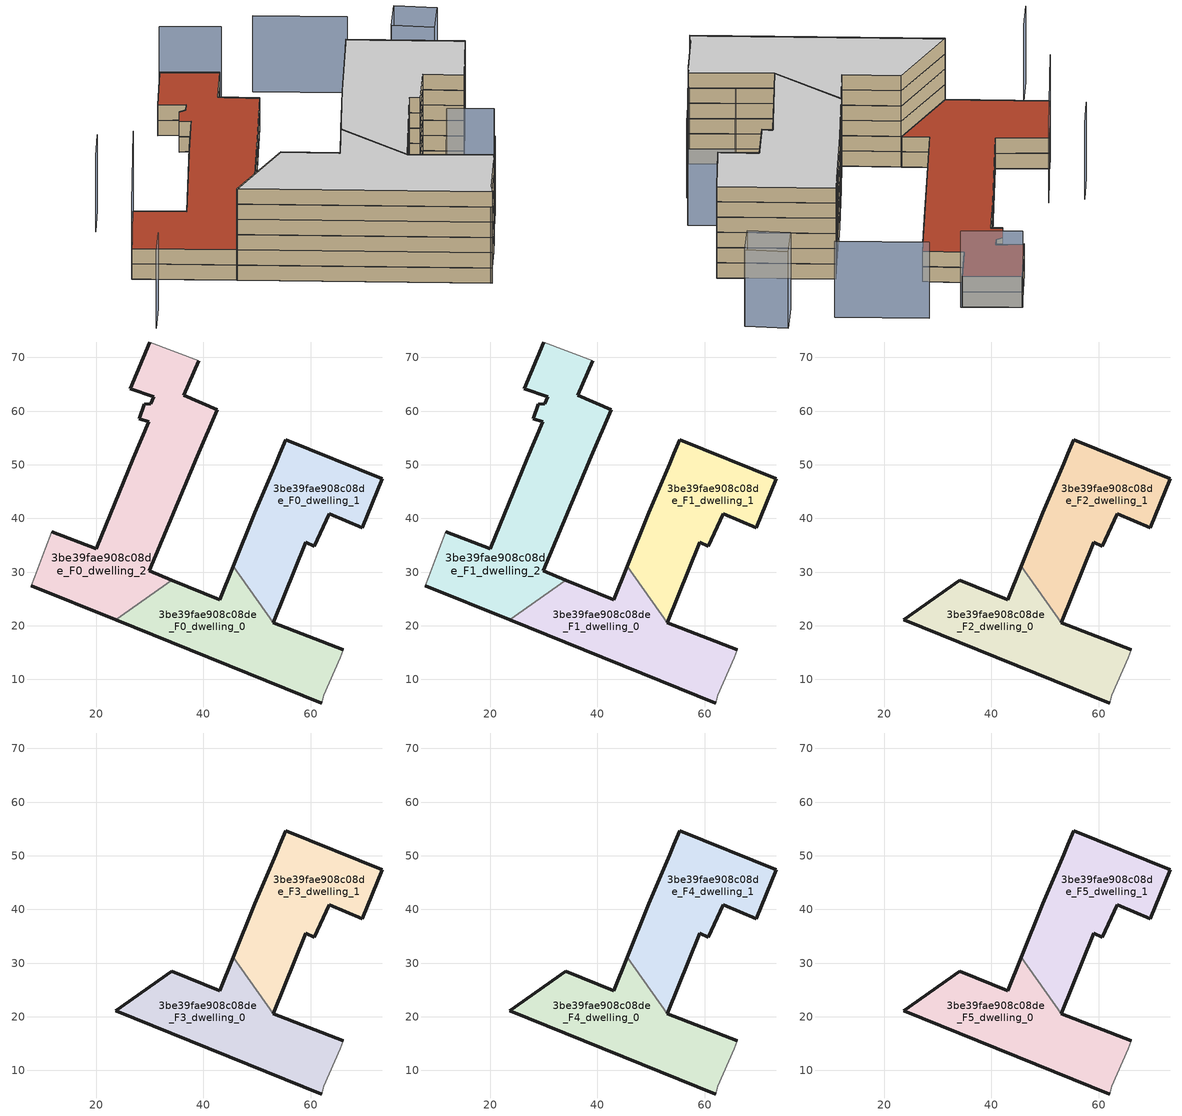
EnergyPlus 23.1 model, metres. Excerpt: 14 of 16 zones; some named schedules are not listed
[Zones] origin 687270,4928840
3be39fae908c08de_F0_dwelling_0
 floor ground (EU_floor_Construction): 62.45,7.08 65.5,14 66.02,15.5 53.01,20.54 45.54,31.1 43.02,24.83 34.12,28.5 23.68,21.11 62.03,5.61 z0
 wall outside (EU_wall_Construction): 62.03,5.61 23.68,21.11 / 34.12,28.5 43.02,24.83 45.54,31.1 / 53.01,20.54 66.02,15.5 z0:3
 wall adiabatic (EU_wall_Construction): 66.02,15.5 65.5,14 62.45,7.08 62.03,5.61 z0:3
 wall to 3be39fae908c08de_F0_dwelling_2 (EU_wall_Construction): 23.68,21.11 34.12,28.5 z0:3
 wall to 3be39fae908c08de_F0_dwelling_1 (EU_wall_Construction): 45.54,31.1 53.01,20.54 z0:3
3be39fae908c08de_F0_dwelling_1
 floor ground (EU_floor_Construction): 69.62,38.3 73.31,47.43 55.37,54.7 54.24,52.04 53.45,50.23 49.52,41.05 45.54,31.1 53.01,20.54 59.02,35.55 60.65,34.81 63.41,40.92 z0
 wall outside (EU_wall_Construction): 45.54,31.1 49.52,41.05 53.45,50.23 54.24,52.04 55.37,54.7 73.31,47.43 69.62,38.3 63.41,40.92 60.65,34.81 59.02,35.55 53.01,20.54 z0:3
3be39fae908c08de_F0_dwelling_2
 floor ground (EU_floor_Construction): 34.12,28.5 29.86,30.26 38.86,51.6 42.55,60.29 36.29,62.97 39.08,69.38 30.02,72.88 26.35,64.18 30.73,62.66 30.13,61.42 28.98,61.29 28,58.63 29.79,58.03 26.94,51.26 20.04,34.34 11.75,37.49 10.54,34.39 8.56,29.18 7.91,27.48 23.68,21.11 z0
 wall outside (EU_wall_Construction): 11.75,37.49 20.04,34.34 26.94,51.26 29.79,58.03 28,58.63 28.98,61.29 30.13,61.42 30.73,62.66 26.35,64.18 30.02,72.88 / 39.08,69.38 36.29,62.97 42.55,60.29 38.86,51.6 29.86,30.26 34.12,28.5 / 23.68,21.11 7.91,27.48 z0:3
 wall adiabatic (EU_wall_Construction): 30.02,72.88 39.08,69.38 / 7.91,27.48 8.56,29.18 10.54,34.39 11.75,37.49 z0:3
3be39fae908c08de_F1_dwelling_0
 floor to 3be39fae908c08de_F0_dwelling_0 (EU_floor_Construction): 62.45,7.08 65.5,14 66.02,15.5 53.01,20.54 45.53,31.1 43.02,24.83 34.12,28.5 23.68,21.11 62.03,5.61 z3
 wall outside (EU_wall_Construction): 62.03,5.61 23.68,21.11 / 34.12,28.5 43.02,24.83 45.54,31.1 / 53.01,20.54 66.02,15.5 z3:6
 wall adiabatic (EU_wall_Construction): 66.02,15.5 65.5,14 62.45,7.08 62.03,5.61 z3:6
 wall to 3be39fae908c08de_F1_dwelling_2 (EU_wall_Construction): 23.68,21.11 34.12,28.5 z3:6
 wall to 3be39fae908c08de_F1_dwelling_1 (EU_wall_Construction): 45.54,31.1 53.01,20.54 z3:6
3be39fae908c08de_F1_dwelling_1
 floor to 3be39fae908c08de_F0_dwelling_1 (EU_floor_Construction): 69.62,38.3 73.31,47.43 55.37,54.7 54.24,52.04 53.45,50.23 49.52,41.05 45.53,31.1 53.01,20.54 59.02,35.55 60.65,34.81 63.41,40.92 z3
 wall outside (EU_wall_Construction): 45.54,31.1 49.52,41.05 53.45,50.23 54.24,52.04 55.37,54.7 73.31,47.43 69.62,38.3 63.41,40.92 60.65,34.81 59.02,35.55 53.01,20.54 z3:6
3be39fae908c08de_F1_dwelling_2
 floor to 3be39fae908c08de_F0_dwelling_2 (EU_floor_Construction): 34.12,28.5 29.86,30.26 38.86,51.6 42.55,60.29 36.29,62.97 39.08,69.38 30.02,72.88 26.35,64.18 30.73,62.66 30.13,61.42 28.98,61.29 28,58.63 29.79,58.03 26.94,51.26 20.04,34.34 11.75,37.49 10.54,34.39 8.56,29.18 7.91,27.48 23.68,21.11 z3
 wall outside (EU_wall_Construction): 11.75,37.49 20.04,34.34 26.94,51.26 29.79,58.03 28,58.63 28.98,61.29 30.13,61.42 30.73,62.66 26.35,64.18 30.02,72.88 / 39.08,69.38 36.29,62.97 42.55,60.29 38.86,51.6 29.86,30.26 34.12,28.5 / 23.68,21.11 7.91,27.48 z3:6
 wall adiabatic (EU_wall_Construction): 30.02,72.88 39.08,69.38 / 7.91,27.48 8.56,29.18 10.54,34.39 11.75,37.49 z3:6
 roof outside (EU_roof_Construction): 39.08,69.38 36.29,62.97 42.55,60.29 38.86,51.6 29.86,30.26 34.12,28.5 23.68,21.11 7.91,27.48 8.56,29.18 10.54,34.39 11.75,37.49 20.04,34.34 26.94,51.26 29.79,58.03 28,58.63 28.98,61.29 30.13,61.42 30.73,62.66 26.35,64.18 30.02,72.88 z6
3be39fae908c08de_F2_dwelling_0
 floor to 3be39fae908c08de_F1_dwelling_0 (EU_floor_Construction): 62.45,7.08 65.5,14 66.02,15.5 53.01,20.54 45.53,31.1 43.02,24.83 34.12,28.5 23.68,21.11 62.03,5.61 z6
 wall outside (EU_wall_Construction): 62.03,5.61 23.68,21.11 34.12,28.5 43.02,24.83 45.54,31.1 / 53.01,20.54 66.02,15.5 z6:9
 wall adiabatic (EU_wall_Construction): 66.02,15.5 65.5,14 62.45,7.08 62.03,5.61 z6:9
 wall to 3be39fae908c08de_F2_dwelling_1 (EU_wall_Construction): 45.54,31.1 53.01,20.54 z6:9
3be39fae908c08de_F2_dwelling_1
 floor to 3be39fae908c08de_F1_dwelling_1 (EU_floor_Construction): 69.62,38.3 73.31,47.43 55.37,54.7 54.24,52.04 53.45,50.23 49.52,41.05 45.53,31.1 53.01,20.54 59.02,35.55 60.65,34.81 63.41,40.92 z6
 wall outside (EU_wall_Construction): 45.54,31.1 49.52,41.05 53.45,50.23 54.24,52.04 55.37,54.7 73.31,47.43 69.62,38.3 63.41,40.92 60.65,34.81 59.02,35.55 53.01,20.54 z6:9
3be39fae908c08de_F3_dwelling_0
 floor to 3be39fae908c08de_F2_dwelling_0 (EU_floor_Construction): 62.45,7.08 65.5,14 66.02,15.5 53.01,20.54 45.53,31.1 43.02,24.83 34.12,28.5 23.68,21.11 62.03,5.61 z9
 wall outside (EU_wall_Construction): 62.03,5.61 23.68,21.11 34.12,28.5 43.02,24.83 45.54,31.1 / 53.01,20.54 66.02,15.5 z9:12
 wall adiabatic (EU_wall_Construction): 66.02,15.5 65.5,14 62.45,7.08 62.03,5.61 z9:12
 wall to 3be39fae908c08de_F3_dwelling_1 (EU_wall_Construction): 45.54,31.1 53.01,20.54 z9:12
3be39fae908c08de_F3_dwelling_1
 floor to 3be39fae908c08de_F2_dwelling_1 (EU_floor_Construction): 69.62,38.3 73.31,47.43 55.37,54.7 54.24,52.04 53.45,50.23 49.52,41.05 45.53,31.1 53.01,20.54 59.02,35.55 60.65,34.81 63.41,40.92 z9
 wall outside (EU_wall_Construction): 45.54,31.1 49.52,41.05 53.45,50.23 54.24,52.04 55.37,54.7 73.31,47.43 69.62,38.3 63.41,40.92 60.65,34.81 59.02,35.55 53.01,20.54 z9:12
3be39fae908c08de_F4_dwelling_0
 floor to 3be39fae908c08de_F3_dwelling_0 (EU_floor_Construction): 62.45,7.08 65.5,14 66.02,15.5 53.01,20.54 45.53,31.1 43.02,24.83 34.12,28.5 23.68,21.11 62.03,5.61 z12
 wall outside (EU_wall_Construction): 62.03,5.61 23.68,21.11 34.12,28.5 43.02,24.83 45.54,31.1 / 53.01,20.54 66.02,15.5 z12:15
 wall adiabatic (EU_wall_Construction): 66.02,15.5 65.5,14 62.45,7.08 62.03,5.61 z12:15
 wall to 3be39fae908c08de_F4_dwelling_1 (EU_wall_Construction): 45.54,31.1 53.01,20.54 z12:15
3be39fae908c08de_F4_dwelling_1
 floor to 3be39fae908c08de_F3_dwelling_1 (EU_floor_Construction): 69.62,38.3 73.31,47.43 55.37,54.7 54.24,52.04 53.45,50.23 49.52,41.05 45.53,31.1 53.01,20.54 59.02,35.55 60.65,34.81 63.41,40.92 z12
 wall outside (EU_wall_Construction): 45.54,31.1 49.52,41.05 53.45,50.23 54.24,52.04 55.37,54.7 73.31,47.43 69.62,38.3 63.41,40.92 60.65,34.81 59.02,35.55 53.01,20.54 z12:15
3be39fae908c08de_F5_dwelling_0
 floor to 3be39fae908c08de_F4_dwelling_0 (EU_floor_Construction): 62.45,7.08 65.5,14 66.02,15.5 53.01,20.54 45.53,31.1 43.02,24.83 34.12,28.5 23.68,21.11 62.03,5.61 z15
 wall outside (EU_wall_Construction): 62.03,5.61 23.68,21.11 34.12,28.5 43.02,24.83 45.54,31.1 / 53.01,20.54 66.02,15.5 z15:18
 wall adiabatic (EU_wall_Construction): 66.02,15.5 65.5,14 62.45,7.08 62.03,5.61 z15:18
 wall to 3be39fae908c08de_F5_dwelling_1 (EU_wall_Construction): 45.54,31.1 53.01,20.54 z15:18
 ceiling to 3be39fae908c08de_F6_dwelling_0 (EU_floor_Construction): 66.02,15.5 65.5,14 62.45,7.08 62.03,5.61 23.68,21.11 34.12,28.5 43.02,24.83 45.53,31.1 53.01,20.54 z18
3be39fae908c08de_F5_dwelling_1
 floor to 3be39fae908c08de_F4_dwelling_1 (EU_floor_Construction): 69.62,38.3 73.31,47.43 55.37,54.7 54.24,52.04 53.45,50.23 49.52,41.05 45.53,31.1 53.01,20.54 59.02,35.55 60.65,34.81 63.41,40.92 z15
 wall outside (EU_wall_Construction): 45.54,31.1 49.52,41.05 53.45,50.23 54.24,52.04 55.37,54.7 73.31,47.43 69.62,38.3 63.41,40.92 60.65,34.81 59.02,35.55 53.01,20.54 z15:18
 ceiling to 3be39fae908c08de_F6_dwelling_1 (EU_floor_Construction): 73.31,47.43 69.62,38.3 63.41,40.92 60.65,34.81 59.02,35.55 53.01,20.54 45.53,31.1 49.52,41.05 53.45,50.23 54.24,52.04 55.37,54.7 z18
shading: 61.86,5.68 69.7,24.35 / 8.87,18.1 6.68,13.05 / 15.42,46.5 7.91,27.47 / 9.61,47.71 7.26,42.21 / 59.39,64.69 45.16,70.44 / 39.35,69.27 29.94,72.92 / 58.91,18.22 65.14,34.46 / 65.14,34.46 72.34,31.7 / 72.34,31.7 66.11,15.46 / 66.11,15.46 58.91,18.22 / 73.92,61.88 71.58,56.9 / 71.58,56.9 65.18,59.92 / 65.18,59.92 67.52,64.89 / 67.52,64.89 73.92,61.88 z0:15
[Building]
EU S2 Campaign: North Axis=0; Terrain=City; Solar Distribution=FullExterior
[Site:Location]
Bologna: Latitude=44.5; Longitude=11.25; Time Zone=1; Elevation=37
[SizingPeriod:WeatherFileDays]
AnnualSizingPeriod: Begin Month=1; Begin Day of Month=1; End Month=12; End Day of Month=31; Day of Week for Start Day=Monday; Use Weather File Daylight Saving Period=No; Use Weather File Rain and Snow Indicators=No
[MATERIAL]
EU_InternalMass_Material: Roughness=MediumRough; Thickness=0.1; Conductivity=1; Density=1800; Specific Heat=900; Thermal Absorptance=0.9; Solar Absorptance=0.7; Visible Absorptance=0.7
[MATERIAL:NOMASS] Roughness=MediumRough; Thermal Absorptance=0.9; Solar Absorptance=0.7; Visible Absorptance=0.7
Name | Thermal Resistance
EU_wall_NoMass | 0.905828
EU_roof_NoMass | 0.37593
EU_floor_NoMass | 0.67114
[CONSTRUCTION]
EU_wall_Construction: EU_wall_NoMass
EU_roof_Construction: EU_roof_NoMass
EU_floor_Construction: EU_floor_NoMass
EU_InternalMass_Construction: EU_InternalMass_Material
[ZONE] Type=1; Multiplier=1; Ceiling Height=autocalculate; Floor Area=autocalculate; Part of Total Floor Area=Yes
Name | Volume
3be39fae908c08de_F0_dwelling_0; 3be39fae908c08de_F1_dwelling_0; 3be39fae908c08de_F2_dwelling_0; 3be39fae908c08de_F3_dwelling_0; 3be39fae908c08de_F4_dwelling_0; 3be39fae908c08de_F5_dwelling_0 | 1317.83
3be39fae908c08de_F0_dwelling_1 | 1237.14
3be39fae908c08de_F1_dwelling_1; 3be39fae908c08de_F2_dwelling_1; 3be39fae908c08de_F3_dwelling_1; 3be39fae908c08de_F4_dwelling_1; 3be39fae908c08de_F5_dwelling_1 | 1237.15
3be39fae908c08de_F0_dwelling_2; 3be39fae908c08de_F1_dwelling_2 | 1990.27
[INTERNALMASS] Construction=EU_InternalMass_Construction
Name | Zone or ZoneList | Surface Area
3be39fae908c08de_F0_dwelling_0_EU_InternalMass | 3be39fae908c08de_F0_dwelling_0 | 439.278
3be39fae908c08de_F0_dwelling_1_EU_InternalMass | 3be39fae908c08de_F0_dwelling_1 | 412.384
3be39fae908c08de_F0_dwelling_2_EU_InternalMass | 3be39fae908c08de_F0_dwelling_2 | 663.422
3be39fae908c08de_F1_dwelling_0_EU_InternalMass | 3be39fae908c08de_F1_dwelling_0 | 439.278
3be39fae908c08de_F1_dwelling_1_EU_InternalMass | 3be39fae908c08de_F1_dwelling_1 | 412.384
3be39fae908c08de_F1_dwelling_2_EU_InternalMass | 3be39fae908c08de_F1_dwelling_2 | 663.422
3be39fae908c08de_F2_dwelling_0_EU_InternalMass | 3be39fae908c08de_F2_dwelling_0 | 757.551
3be39fae908c08de_F2_dwelling_1_EU_InternalMass | 3be39fae908c08de_F2_dwelling_1 | 757.538
3be39fae908c08de_F3_dwelling_0_EU_InternalMass | 3be39fae908c08de_F3_dwelling_0 | 757.551
3be39fae908c08de_F3_dwelling_1_EU_InternalMass | 3be39fae908c08de_F3_dwelling_1 | 757.538
3be39fae908c08de_F4_dwelling_0_EU_InternalMass | 3be39fae908c08de_F4_dwelling_0 | 757.551
3be39fae908c08de_F4_dwelling_1_EU_InternalMass | 3be39fae908c08de_F4_dwelling_1 | 757.538
3be39fae908c08de_F5_dwelling_0_EU_InternalMass | 3be39fae908c08de_F5_dwelling_0 | 757.551
3be39fae908c08de_F5_dwelling_1_EU_InternalMass | 3be39fae908c08de_F5_dwelling_1 | 757.538
[OTHEREQUIPMENT] Fuel Type=Electricity; Design Level Calculation Method=Watts/Area; Power per Zone Floor Area=1; Fraction Latent=0; Fraction Radiant=0; Fraction Lost=0; Carbon Dioxide Generation Rate=0; EndUse Subcategory=EU_Step8_InternalGains
Name | Zone or ZoneList or Space or SpaceList | Schedule
EU_Step8_InternalGain_3be39fae908c08de_F0_dwelling_0_f000 | 3be39fae908c08de_F0_dwelling_0 | EU_Step8_GainSchedule_3be39fae908c08de_F0_dwelling_0_f000
EU_Step8_InternalGain_3be39fae908c08de_F0_dwelling_1_f000 | 3be39fae908c08de_F0_dwelling_1 | EU_Step8_GainSchedule_3be39fae908c08de_F0_dwelling_1_f000
EU_Step8_InternalGain_3be39fae908c08de_F0_dwelling_2_f000 | 3be39fae908c08de_F0_dwelling_2 | EU_Step8_GainSchedule_3be39fae908c08de_F0_dwelling_2_f000
EU_Step8_InternalGain_3be39fae908c08de_F1_dwelling_0_f000 | 3be39fae908c08de_F1_dwelling_0 | EU_Step8_GainSchedule_3be39fae908c08de_F1_dwelling_0_f000
EU_Step8_InternalGain_3be39fae908c08de_F1_dwelling_1_f000 | 3be39fae908c08de_F1_dwelling_1 | EU_Step8_GainSchedule_3be39fae908c08de_F1_dwelling_1_f000
EU_Step8_InternalGain_3be39fae908c08de_F1_dwelling_2_f000 | 3be39fae908c08de_F1_dwelling_2 | EU_Step8_GainSchedule_3be39fae908c08de_F1_dwelling_2_f000
EU_Step8_InternalGain_3be39fae908c08de_F2_dwelling_0_f000 | 3be39fae908c08de_F2_dwelling_0 | EU_Step8_GainSchedule_3be39fae908c08de_F2_dwelling_0_f000
EU_Step8_InternalGain_3be39fae908c08de_F2_dwelling_1_f000 | 3be39fae908c08de_F2_dwelling_1 | EU_Step8_GainSchedule_3be39fae908c08de_F2_dwelling_1_f000
EU_Step8_InternalGain_3be39fae908c08de_F3_dwelling_0_f000 | 3be39fae908c08de_F3_dwelling_0 | EU_Step8_GainSchedule_3be39fae908c08de_F3_dwelling_0_f000
EU_Step8_InternalGain_3be39fae908c08de_F3_dwelling_1_f000 | 3be39fae908c08de_F3_dwelling_1 | EU_Step8_GainSchedule_3be39fae908c08de_F3_dwelling_1_f000
EU_Step8_InternalGain_3be39fae908c08de_F4_dwelling_0_f000 | 3be39fae908c08de_F4_dwelling_0 | EU_Step8_GainSchedule_3be39fae908c08de_F4_dwelling_0_f000
EU_Step8_InternalGain_3be39fae908c08de_F4_dwelling_1_f000 | 3be39fae908c08de_F4_dwelling_1 | EU_Step8_GainSchedule_3be39fae908c08de_F4_dwelling_1_f000
EU_Step8_InternalGain_3be39fae908c08de_F5_dwelling_0_f000 | 3be39fae908c08de_F5_dwelling_0 | EU_Step8_GainSchedule_3be39fae908c08de_F5_dwelling_0_f000
EU_Step8_InternalGain_3be39fae908c08de_F5_dwelling_1_f000 | 3be39fae908c08de_F5_dwelling_1 | EU_Step8_GainSchedule_3be39fae908c08de_F5_dwelling_1_f000
[ZONEVENTILATION:DESIGNFLOWRATE] Schedule=EU_AlwaysOn; Design Flow Rate Calculation Method=AirChanges/Hour; Air Changes per Hour=0.73129; Ventilation Type=Natural; Fan Pressure Rise=0; Fan Total Efficiency=1; Constant Term Coefficient=1; Temperature Term Coefficient=0; Velocity Term Coefficient=0; Velocity Squared Term Coefficient=0; Minimum Indoor Temperature=-100; Maximum Indoor Temperature=100; Delta Temperature=-100; Minimum Outdoor Temperature=-100; Maximum Outdoor Temperature=100; Maximum Wind Speed=40
Name | Zone or ZoneList or Space or SpaceList
EU_ConstantAir_3be39fae908c08de_F0_dwelling_0 | 3be39fae908c08de_F0_dwelling_0
EU_ConstantAir_3be39fae908c08de_F0_dwelling_1 | 3be39fae908c08de_F0_dwelling_1
EU_ConstantAir_3be39fae908c08de_F0_dwelling_2 | 3be39fae908c08de_F0_dwelling_2
EU_ConstantAir_3be39fae908c08de_F1_dwelling_0 | 3be39fae908c08de_F1_dwelling_0
EU_ConstantAir_3be39fae908c08de_F1_dwelling_1 | 3be39fae908c08de_F1_dwelling_1
EU_ConstantAir_3be39fae908c08de_F1_dwelling_2 | 3be39fae908c08de_F1_dwelling_2
EU_ConstantAir_3be39fae908c08de_F2_dwelling_0 | 3be39fae908c08de_F2_dwelling_0
EU_ConstantAir_3be39fae908c08de_F2_dwelling_1 | 3be39fae908c08de_F2_dwelling_1
EU_ConstantAir_3be39fae908c08de_F3_dwelling_0 | 3be39fae908c08de_F3_dwelling_0
EU_ConstantAir_3be39fae908c08de_F3_dwelling_1 | 3be39fae908c08de_F3_dwelling_1
EU_ConstantAir_3be39fae908c08de_F4_dwelling_0 | 3be39fae908c08de_F4_dwelling_0
EU_ConstantAir_3be39fae908c08de_F4_dwelling_1 | 3be39fae908c08de_F4_dwelling_1
EU_ConstantAir_3be39fae908c08de_F5_dwelling_0 | 3be39fae908c08de_F5_dwelling_0
EU_ConstantAir_3be39fae908c08de_F5_dwelling_1 | 3be39fae908c08de_F5_dwelling_1
[HVACTEMPLATE:THERMOSTAT] Constant Heating Setpoint=20; Constant Cooling Setpoint=50
EU_HeatOnly_3be39fae908c08de_F0_dwelling_0; EU_HeatOnly_3be39fae908c08de_F0_dwelling_1; EU_HeatOnly_3be39fae908c08de_F0_dwelling_2; EU_HeatOnly_3be39fae908c08de_F1_dwelling_0; EU_HeatOnly_3be39fae908c08de_F1_dwelling_1; EU_HeatOnly_3be39fae908c08de_F1_dwelling_2; EU_HeatOnly_3be39fae908c08de_F2_dwelling_0; EU_HeatOnly_3be39fae908c08de_F2_dwelling_1; EU_HeatOnly_3be39fae908c08de_F3_dwelling_0; EU_HeatOnly_3be39fae908c08de_F3_dwelling_1; EU_HeatOnly_3be39fae908c08de_F4_dwelling_0; EU_HeatOnly_3be39fae908c08de_F4_dwelling_1; EU_HeatOnly_3be39fae908c08de_F5_dwelling_0; EU_HeatOnly_3be39fae908c08de_F5_dwelling_1; EU_HeatOnly_3be39fae908c08de_F6_dwelling_0; EU_HeatOnly_3be39fae908c08de_F6_dwelling_1
[HVACTEMPLATE:ZONE:IDEALLOADSAIRSYSTEM] System Availability Schedule=EU_AlwaysOn; Maximum Heating Supply Air Temperature=50; Minimum Cooling Supply Air Temperature=13; Maximum Heating Supply Air Humidity Ratio=0.0156; Minimum Cooling Supply Air Humidity Ratio=0.0077; Heating Limit=NoLimit; Cooling Limit=NoLimit; Heating Availability Schedule=EU_AlwaysOn; Cooling Availability Schedule=EU_CoolingOff; Dehumidification Control Type=ConstantSensibleHeatRatio; Cooling Sensible Heat Ratio=0.7; Dehumidification Setpoint=60; Humidification Control Type=None; Humidification Setpoint=30; Outdoor Air Method=None; Outdoor Air Flow Rate per Person=0.00944; Outdoor Air Flow Rate per Zone Floor Area=0; Outdoor Air Flow Rate per Zone=0; Demand Controlled Ventilation Type=None; Outdoor Air Economizer Type=NoEconomizer; Heat Recovery Type=None; Sensible Heat Recovery Effectiveness=0.7; Latent Heat Recovery Effectiveness=0.65
Name | Template Thermostat
3be39fae908c08de_F0_dwelling_0 | EU_HeatOnly_3be39fae908c08de_F0_dwelling_0
3be39fae908c08de_F0_dwelling_1 | EU_HeatOnly_3be39fae908c08de_F0_dwelling_1
3be39fae908c08de_F0_dwelling_2 | EU_HeatOnly_3be39fae908c08de_F0_dwelling_2
3be39fae908c08de_F1_dwelling_0 | EU_HeatOnly_3be39fae908c08de_F1_dwelling_0
3be39fae908c08de_F1_dwelling_1 | EU_HeatOnly_3be39fae908c08de_F1_dwelling_1
3be39fae908c08de_F1_dwelling_2 | EU_HeatOnly_3be39fae908c08de_F1_dwelling_2
3be39fae908c08de_F2_dwelling_0 | EU_HeatOnly_3be39fae908c08de_F2_dwelling_0
3be39fae908c08de_F2_dwelling_1 | EU_HeatOnly_3be39fae908c08de_F2_dwelling_1
3be39fae908c08de_F3_dwelling_0 | EU_HeatOnly_3be39fae908c08de_F3_dwelling_0
3be39fae908c08de_F3_dwelling_1 | EU_HeatOnly_3be39fae908c08de_F3_dwelling_1
3be39fae908c08de_F4_dwelling_0 | EU_HeatOnly_3be39fae908c08de_F4_dwelling_0
3be39fae908c08de_F4_dwelling_1 | EU_HeatOnly_3be39fae908c08de_F4_dwelling_1
3be39fae908c08de_F5_dwelling_0 | EU_HeatOnly_3be39fae908c08de_F5_dwelling_0
3be39fae908c08de_F5_dwelling_1 | EU_HeatOnly_3be39fae908c08de_F5_dwelling_1
